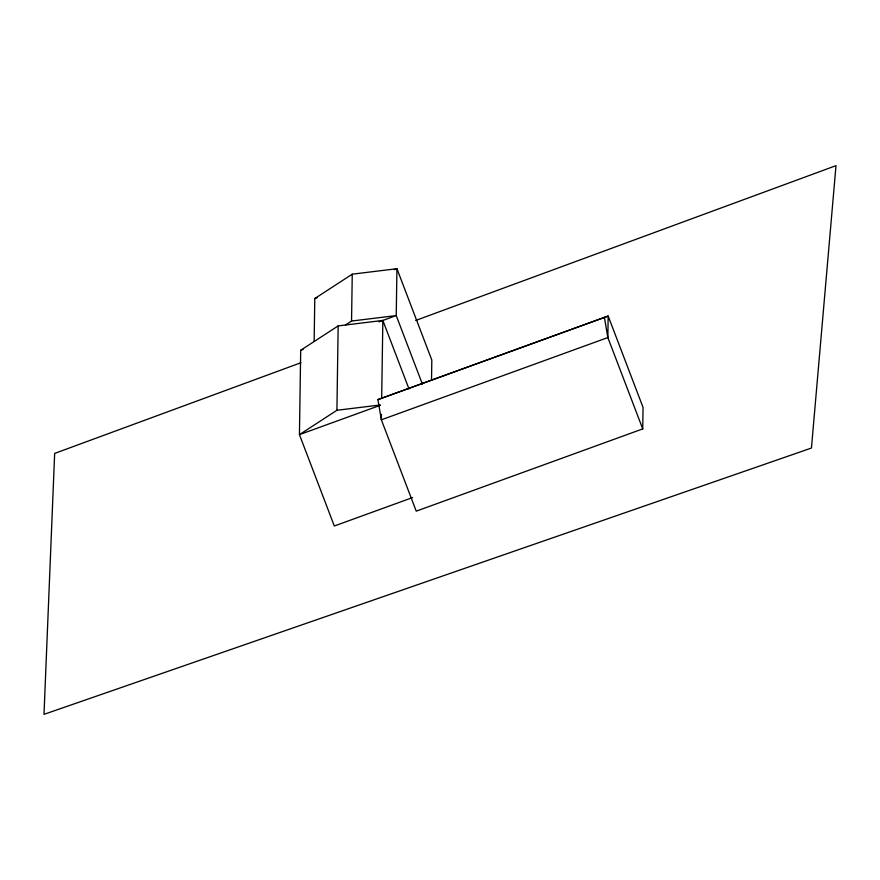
<?xml version="1.0" encoding="UTF-8"?>
<svg xmlns="http://www.w3.org/2000/svg" width="880" height="880" viewBox="0 0 880 880"><rect width="100%" height="100%" fill="white"/><g stroke="black" fill="none" stroke-linecap="round" stroke-linejoin="round"><path stroke-width="1.32" d="M409.002 388.96L382.844 320.441L338.162 325.908L300.696 350.273L299.442 434.643L334.323 525.998L412.61 497.563M314.149 341.396L314.787 298.54L352.253 274.175L396.935 268.708L431.816 360.052L431.519 380.149M380.303 405.284L299.442 434.643L336.908 410.278L338.162 325.908M345.444 325.017L351.549 321.046L352.253 274.175M381.436 414.359L381.359 419.815L416.24 511.159L642.73 428.901L643.049 407.396L608.168 316.052L377.916 399.608L381.359 419.815L607.849 337.557L608.168 316.052L377.916 399.608M381.678 398.31L382.844 320.441M300.927 362.725L54.659 453.42L44 714.351L811.448 448.041L836 165.649L415.679 320.463M314.787 298.54L317.361 297.605M394.361 269.643L396.935 268.708L396.231 315.579L422.389 384.098M300.696 350.273L303.138 349.393M379.027 321.838L396.231 315.579L351.549 321.046M336.908 410.278L380.226 404.976M642.73 428.901L607.849 337.557L604.406 317.35"/></g></svg>
